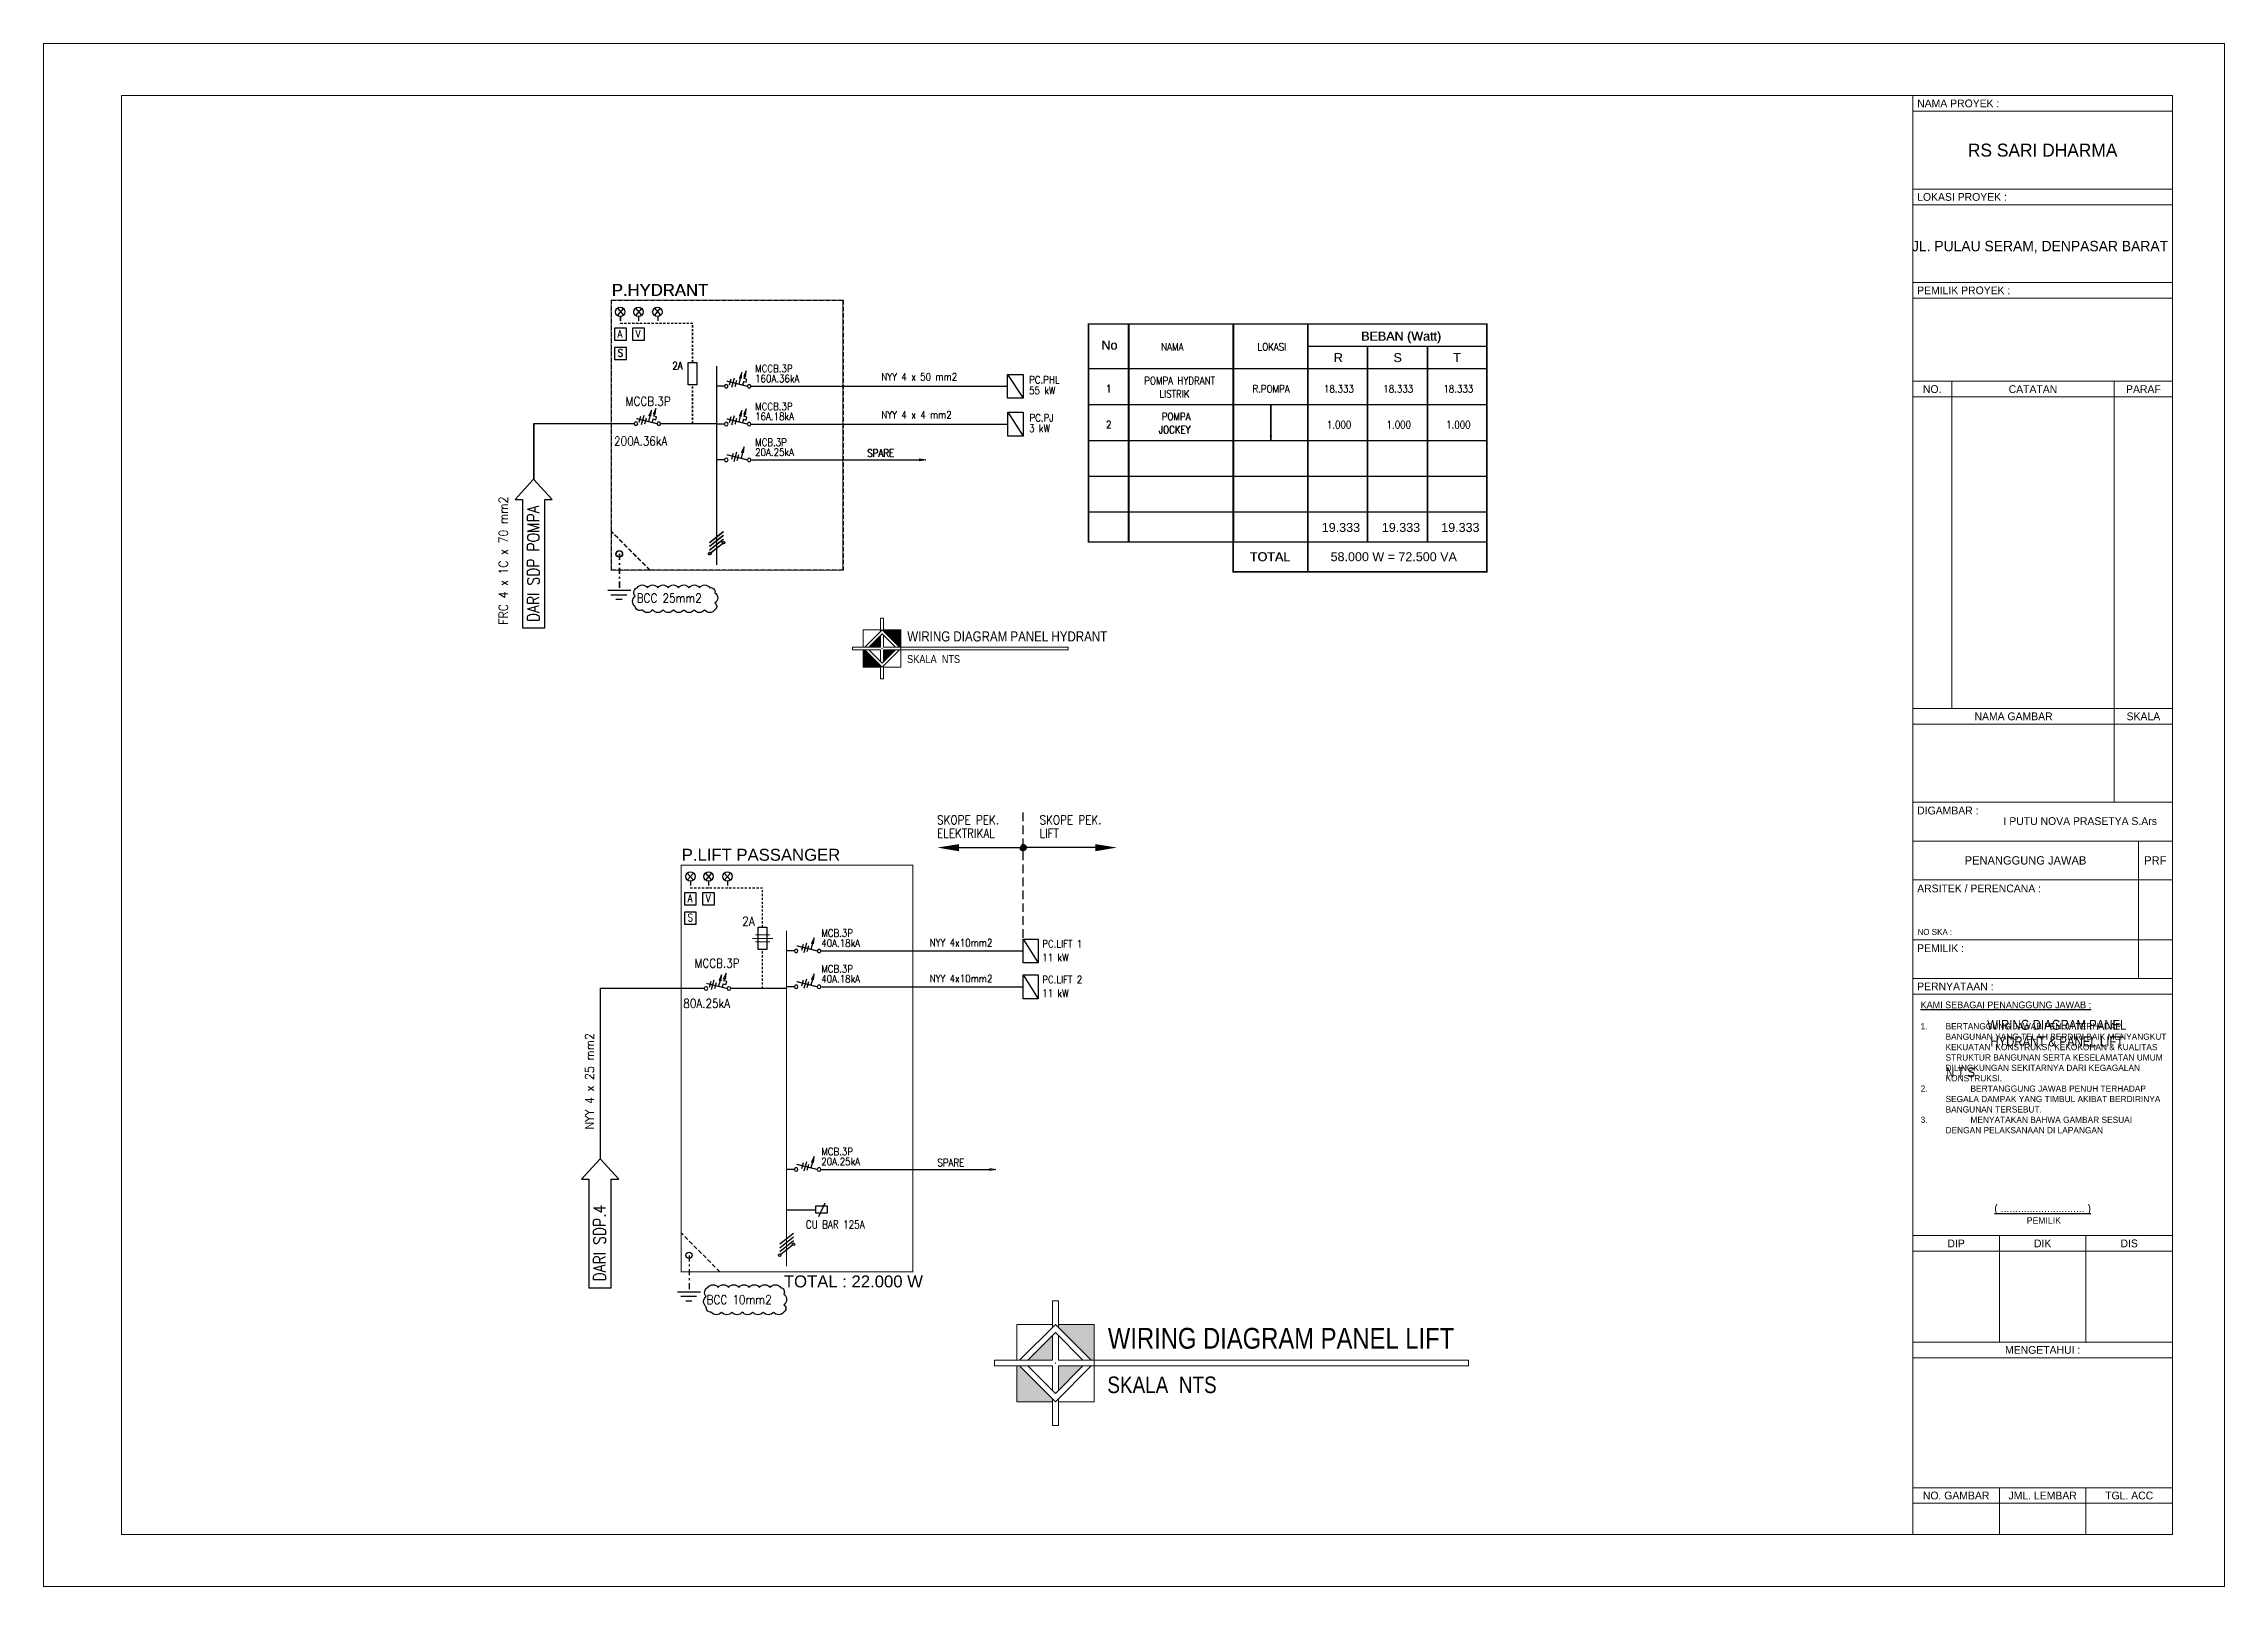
# Model space of a CAD drawing. Header units: inches. Extents: x 31310 to 32350, y 3900 to 5049.
# Drawn here: x 31558 to 31684, y 4167.6 to 4256.7 of the extents above; entities that cross this region are included whole.
import ezdxf
from ezdxf.enums import TextEntityAlignment as Align

# ---------------------------------------------------------------- set-up
doc = ezdxf.new("R2010")
doc.units = ezdxf.units.IN
doc.header["$MEASUREMENT"] = 0
doc.linetypes.add('DASHDOT', pattern=[1, 0.5, -0.25, 0, -0.25])
doc.linetypes.add('HIDDEN', pattern=[0.375, 0.25, -0.125])
for name, color, linetype in [('-EL_KB', 7, 'Continuous'), ('-KOP', 7, 'Continuous'), ('-LINE', 1, 'Continuous'), ('-TXT', 7, 'Continuous'), ('dg', 8, 'Continuous'), ('DIM', 1, 'Continuous'), ('LL', 6, 'Continuous'), ('PP', 5, 'DASHDOT'), ('TEX', 7, 'Continuous'), ('TEXTKOP', 7, 'Continuous'), ('WIRING', 4, 'Continuous')]:
    doc.layers.add(name, color=color, linetype=linetype)
doc.layers.add('-LAMP', color=7, linetype='Continuous', lineweight=18, true_color=0xff0a0a)
for name, color, linetype, lineweight in [('A-FURN-EQPM', 177, 'Continuous', 0), ('US 0 Elevation', 9, 'Continuous', 5), ('US 0 Sanitair', 9, 'Continuous', 0), ('US I. Text', 51, 'Continuous', 5), ('US-Elevation', 9, 'Continuous', 5), ('US-Text', 42, 'Continuous', 5)]:
    doc.layers.add(name, color=color, linetype=linetype, lineweight=lineweight)
doc.styles.add('1 100', font='GOTHIC.TTF')
doc.styles.add('1 200', font='GOTHIC.TTF', dxfattribs={"height": 300})
doc.styles.add('ARIAL', font='arial.ttf')
doc.styles.add('Arial Narrow', font='ARIALN.TTF')
doc.styles.add('Grap', font='')
doc.styles.add('patok', font='romans.shx', dxfattribs={"height": 3, "bigfont": 'bigfont.shx'})
doc.styles.add('Q', font='romans.shx', dxfattribs={"width": 0.7, "height": 180})
doc.styles.add('TXT', font='romans.shx', dxfattribs={"width": 0.85, "height": 0.25})
doc.styles.get('Grap').set_extended_font_data('Graphite Light')
doc.dimstyles.new('dim200', dxfattribs={"dimscale": 2, "dimtxt": 0.17, "dimasz": 0.12, "dimexe": 0.15, "dimexo": 0.1, "dimgap": 0.06, "dimtad": 1, "dimdec": 1, "dimlfac": 100, "dimzin": 12, "dimdsep": 46, "dimtxsty": 'Grap', "dimblk": 'ar1', "dimcen": 0.09, "dimclrd": 243, "dimclre": 243, "dimclrt": 256, "dimadec": 0, "dimazin": 0, "dimtfac": 1, "dimtdec": 1, "dimtix": 1, "dimtmove": 0, "dimatfit": 3, "dimldrblk": 'ar2', "dimfxl": 1, "dimtolj": 1, "dimtzin": 0, "dimarcsym": 0})

# ---------------------------------------------------------------- blocks, each defined once
blk = doc.blocks.new('ar1')
at = {"color": 251, "ltscale": 0.13}
for p, q in [((1.06, 0), (-1.06, 0)), ((0, 1.06), (0, -1.06))]:
    blk.add_line(p, q, dxfattribs=at)
at = {"color": 5, "ltscale": 0.13}
blk.add_line((-0.5, -0.5), (0.5, 0.5), dxfattribs=at)
blk = doc.blocks.new('ar2')
at = {"layer": 'dg', "color": 251, "ltscale": 0.13}
for points in [[(-0.91, 0), (-1.08, 0.25), (0, 0)], [(-0.91, 0), (-1.08, -0.25), (0, 0)]]:
    blk.add_solid(points, dxfattribs=at)
at = {"layer": 'DIM', "color": 251, "ltscale": 0.13}
blk.add_line((0, 0), (-1.29, 0), dxfattribs=at)
blk = doc.blocks.new('_ClosedBlank')
at = {"color": 0, "linetype": 'ByBlock', "lineweight": -2}
for p, q in [((-1, 0.17), (0, 0)), ((-1, 0.17), (-1, -0.17)), ((0, 0), (-1, -0.17))]:
    blk.add_line(p, q, dxfattribs=at)
blk = doc.blocks.new('-MCB3PH')
at = {"layer": 'WIRING', "color": 7}
for p, q in [((0.414, 0.17), (0.47, -0.033)), ((0.487, 0.258), (0.575, -0.061)), ((0.595, 0.22), (0.651, 0.017))]:
    blk.add_line(p, q, dxfattribs=at)
at = {"layer": 'WIRING', "const_width": 0.04}
blk.add_lwpolyline([(0.121, 0), (0.813, 0.173)], dxfattribs=at)
at = {"layer": 'WIRING', "color": 7}
blk.add_lwpolyline([(0.281, 0.245), (0.334, 0.053)], dxfattribs=at)
at = {"layer": 'WIRING'}
for centre in [(0.06, 0), (0.828, 0)]:
    blk.add_circle(centre, 0.0605, dxfattribs=at)
at = {"layer": 'WIRING', "color": 7, "xscale": 0.1999999999999972, "yscale": 0.1999999999999972, "zscale": 0.1999999999999972, "rotation": 105.3991931955513}
blk.add_blockref('_ClosedBlank', (0.228, 0.438), dxfattribs=at)
blk = doc.blocks.new('-MCCB')
at = {"layer": 'WIRING', "color": 7}
for p, q in [((0.136, 0.233), (0.229, 0.258)), ((0.163, 0.134), (0.136, 0.233)), ((0.256, 0.16), (0.163, 0.134)), ((0.229, 0.258), (0.211, 0.322)), ((0.49, 0.19), (0.546, -0.013)), ((0.563, 0.278), (0.651, -0.04)), ((0.672, 0.24), (0.727, 0.037))]:
    blk.add_line(p, q, dxfattribs=at)
at = {"layer": 'WIRING', "const_width": 0.04}
blk.add_lwpolyline([(0.121, 0), (0.813, 0.173)], dxfattribs=at)
at = {"layer": 'WIRING', "color": 7}
for points in [[(0.256, 0.16), (0.288, 0.044)], [(0.357, 0.266), (0.41, 0.074)]]:
    blk.add_lwpolyline(points, dxfattribs=at)
at = {"layer": 'WIRING'}
for centre in [(0.06, 0), (0.828, 0)]:
    blk.add_circle(centre, 0.0605, dxfattribs=at)
at = {"layer": 'WIRING', "color": 7, "xscale": 0.1999999999999972, "yscale": 0.1999999999999972, "zscale": 0.1999999999999972, "rotation": 105.3991931955513}
for p in [(0.158, 0.515), (0.304, 0.458)]:
    blk.add_blockref('_ClosedBlank', p, dxfattribs=at)
blk = doc.blocks.new('LEGENDA KOP')
at = {"layer": 'US I. Text', "lineweight": 13}
h = blk.add_hatch(color=256, dxfattribs=at)
h.paths.add_polyline_path([(-957.261, -871.178), (-957.261, -870.905), (-957.534, -871.178)])
h.paths.add_polyline_path([(-956.923, -871.243), (-957.196, -871.243), (-957.196, -871.516)])
for points in [[(-957.196, -870.781), (-957.196, -870.813), (-956.831, -871.178), (-956.799, -871.178), (-956.799, -870.781)], [(-957.626, -871.243), (-957.658, -871.243), (-957.658, -871.64), (-957.261, -871.64), (-957.261, -871.608)]]:
    blk.add_hatch(color=256, dxfattribs=at).paths.add_polyline_path(points)
for p, q in [((-957.261, -870.813), (-957.261, -870.518)), ((-957.196, -870.518), (-957.261, -870.518)), ((-957.196, -870.813), (-957.196, -870.518)), ((-957.261, -870.781), (-957.658, -870.781)), ((-957.658, -871.178), (-957.658, -870.781)), ((-957.261, -871.178), (-957.261, -870.905)), ((-957.196, -870.781), (-956.799, -870.781)), ((-957.196, -871.178), (-957.196, -870.905)), ((-956.799, -871.178), (-956.799, -870.781)), ((-957.907, -871.178), (-957.261, -871.178)), ((-957.907, -871.178), (-957.907, -871.243)), ((-957.907, -871.243), (-957.261, -871.243)), ((-957.658, -871.243), (-957.658, -871.64)), ((-957.261, -871.516), (-957.261, -871.243)), ((-957.196, -871.178), (-956.799, -871.178)), ((-957.196, -871.516), (-957.196, -871.243)), ((-957.196, -871.243), (-956.799, -871.243)), ((-956.799, -871.243), (-956.799, -871.64)), ((-957.261, -871.64), (-957.658, -871.64)), ((-957.261, -871.903), (-957.261, -871.608)), ((-957.196, -871.903), (-957.196, -871.608)), ((-957.196, -871.64), (-956.799, -871.64)), ((-957.196, -871.903), (-957.261, -871.903))]:
    blk.add_line(p, q, dxfattribs=at)
for points in [[(-957.626, -871.178), (-957.228, -870.781), (-956.831, -871.178)], [(-957.534, -871.178), (-957.228, -870.873), (-956.923, -871.178)], [(-956.831, -871.243), (-957.229, -871.64), (-957.626, -871.243)], [(-956.923, -871.243), (-957.229, -871.548), (-957.534, -871.243)]]:
    blk.add_lwpolyline(points, dxfattribs=at)
at = {"layer": 'US I. Text'}
blk.add_point((-957.229, -871.21), dxfattribs=at)
blk = doc.blocks.new('fdgfdf')
at = {"layer": 'US 0 Elevation', "xscale": 1.307726022502848, "yscale": 1.307726022502848, "zscale": 1.307726022502848}
blk.add_blockref('LEGENDA KOP', (3728.322, 1692.013), dxfattribs=at)
blk = doc.blocks.new('erthrhhrthre')
for p, q in [((-229.5, 130.04), (-229.5, 40.94)), ((-103.5, 130.04), (-229.5, 130.04)), ((-103.5, 40.94), (-103.5, 130.04)), ((-121.5, 121.64), (-106.5, 121.64)), ((-121.5, 116.24), (-106.5, 116.24)), ((-121.5, 110.54), (-106.5, 110.54)), ((-121.5, 91.64), (-106.5, 91.64)), ((-121.5, 86.24), (-106.5, 86.24)), ((-121.5, 83.99), (-106.5, 83.99)), ((-121.5, 76.04), (-106.5, 76.04)), ((-121.5, 61.2), (-106.5, 61.2)), ((-121.5, 55.05), (-106.5, 55.05)), ((-121.5, 46.64), (-106.5, 46.64)), ((-229.5, 40.94), (-103.5, 40.94))]:
    blk.add_line(p, q)
at = {"color": 5}
for p, q in [((-225, 127.04), (-225, 43.94)), ((-106.5, 127.04), (-225, 127.04)), ((-121.5, 43.94), (-121.5, 127.04)), ((-106.5, 43.94), (-106.5, 127.04)), ((-225, 43.94), (-106.5, 43.94))]:
    blk.add_line(p, q, dxfattribs=at)
at = {"ltscale": 8}
for p, q in [((-121.5, 126.14), (-106.5, 126.14)), ((-121.5, 120.74), (-106.5, 120.74)), ((-121.5, 115.34), (-106.5, 115.34)), ((-121.5, 109.64), (-106.5, 109.64)), ((-119.25, 91.64), (-119.25, 110.54)), ((-109.86, 86.24), (-109.86, 110.54)), ((-121.5, 90.74), (-106.5, 90.74)), ((-108.47, 83.99), (-108.47, 76.04)), ((-121.5, 81.74), (-106.5, 81.74)), ((-121.5, 78.29), (-106.5, 78.29)), ((-121.5, 75.14), (-106.5, 75.14)), ((-116.5, 61.2), (-116.5, 55.05)), ((-111.5, 61.2), (-111.5, 55.05)), ((-121.5, 60.3), (-106.5, 60.3)), ((-121.5, 54.15), (-106.5, 54.15)), ((-121.5, 45.74), (-106.5, 45.74))]:
    blk.add_line(p, q, dxfattribs=at)
at = {"ltscale": 5}
for p, q in [((-116.5, 43.94), (-116.5, 46.64)), ((-111.5, 43.94), (-111.5, 46.64))]:
    blk.add_line(p, q, dxfattribs=at)
at = {"layer": 'A-FURN-EQPM', "color": 0, "linetype": 'ByBlock', "lineweight": -2, "ltscale": 0.25}
blk.add_lwpolyline([(-229.5, 40.94), (-103.5, 40.94), (-103.5, 130.04), (-229.5, 130.04)], close=True, dxfattribs=at)
at = {"layer": 'TEXTKOP', "style": '1 100'}
for s, height, p in [('NAMA PROYEK :', 0.45, (-121.25, 126.59)), ('LOKASI PROYEK :', 0.45, (-121.25, 121.19)), ('PEMILIK PROYEK :', 0.45, (-121.25, 115.79)), ('DIGAMBAR :', 0.45, (-121.25, 85.75)), ('I PUTU NOVA PRASETYA S.Ars', 0.45, (-116.26, 85.14)), ('ARSITEK / PERENCANA :', 0.45, (-121.25, 81.25)), ('NO SKA :', 0.346, (-121.23, 78.74)), ('PEMILIK :', 0.45, (-121.25, 77.8)), ('PERNYATAAN :', 0.45, (-121.25, 75.59))]:
    blk.add_text(s, height=height, dxfattribs=at).set_placement(p, align=Align.MIDDLE_LEFT)
at = {"layer": 'TEXTKOP', "style": '1 100', "oblique": 0}
for s, height, p in [('RS SARI DHARMA', 0.75, (-114, 123.89)), ('JL. PULAU SERAM, DENPASAR BARAT ', 0.6, (-114.04, 118.35))]:
    blk.add_text(s, height=height, rotation=359.9915, dxfattribs=at).set_placement(p, align=Align.MIDDLE_CENTER)
at = {"layer": 'TEXTKOP', "style": '1 100'}
for s, height, p in [('NO.', 0.45, (-120.38, 110.09)), ('CATATAN', 0.45, (-114.56, 110.09)), ('PARAF', 0.45, (-108.18, 110.09)), ('NAMA GAMBAR', 0.45, (-115.68, 91.19)), ('SKALA', 0.45, (-108.18, 91.19)), ('PENANGGUNG JAWAB', 0.48, (-114.99, 82.87)), ('PRF', 0.48, (-107.49, 82.87)), ('MENGETAHUI :', 0.45, (-114, 54.6)), ('NO. GAMBAR', 0.45, (-119, 46.19)), ('JML. LEMBAR', 0.45, (-114, 46.19)), ('TGL. ACC', 0.45, (-109, 46.19))]:
    blk.add_text(s, height=height, dxfattribs=at).set_placement(p, align=Align.MIDDLE_CENTER)
for s, p in [('DIP', (-119, 60.75)), ('DIK', (-114, 60.75)), ('DIS', (-109, 60.75))]:
    blk.add_text(s, height=0.45, dxfattribs=at).set_placement(p, align=Align.MIDDLE)
at = {"layer": 'TEXTKOP', "ltscale": 5, "style": '1 200'}
for s, insert, char_height, width, attachment_point in [('{\\H1.083x;\\LKAMI SEBAGAI PENANGGUNG JAWAB :\\P\\H0.9234x;\\P\\pxt4;}1. ^IBERTANGGUNG JAWAB PENUH TERHADAP  ^I^IBANGUNAN YANG TELAH BERDIRI BAIK MENYANGKUT ^IKEKUATAN ^IKONSTRUKSI, KEKOKOHAN & KUALITAS ^ISTRUKTUR BANGUNAN SERTA KESELAMATAN UMUM ^IDILINGKUNGAN SEKITARNYA DARI KEGAGALAN ^IKONSTRUKSI.\\P\\pi-4,l4,t8;2.^IBERTANGGUNG JAWAB PENUH TERHADAP SEGALA DAMPAK YANG TIMBUL AKIBAT BERDIRINYA BANGUNAN TERSEBUT.\\P3.^IMENYATAKAN BAHWA GAMBAR SESUAI DENGAN PELAKSANAAN DI LAPANGAN', (-121.05, 74.72), 0.36, 14.2351, 1), ('{\\L( ............................. )\\P\\H0.8333x;\\l PEMILIK}', (-114, 63.01), 0.45, 15, 2)]:
    blk.add_mtext(s, dxfattribs=dict(at, insert=insert, char_height=char_height, width=width, attachment_point=attachment_point))

msp = doc.modelspace()

# ---------------------------------------------------------------- hatches: boundary and pattern name
at = {"layer": 'WIRING', "linetype": 'HIDDEN', "ltscale": 2}
msp.add_hatch(color=256, dxfattribs=at).paths.add_polyline_path([(31614.77, 4210.24, 1), (31614.41, 4210.24, 1)])

# ---------------------------------------------------------------- linework, layer by layer
at = {"layer": '-EL_KB'}
for p, q in [((31603.13, 4189.71), (31602.77, 4188.92)), ((31600.92, 4189.32), (31602.6, 4189.32))]:
    msp.add_line(p, q, dxfattribs=at)
at = {"layer": '-EL_KB', "elevation": 0}
msp.add_lwpolyline([(31603.3, 4189.14), (31603.3, 4189.53), (31602.6, 4189.53), (31602.6, 4189.14)], close=True, dxfattribs=at)
at = {"layer": '-LAMP', "color": 7}
for p, q in [((31598.95, 4204.99), (31600.13, 4204.99)), ((31599.13, 4205.2), (31599.95, 4205.2)), ((31599.13, 4204.79), (31599.95, 4204.79))]:
    msp.add_line(p, q, dxfattribs=at)
at = {"layer": '-LINE', "color": 8}
for p, q in [((31591.15, 4241.39), (31591.5, 4240.98)), ((31591.5, 4241.39), (31591.15, 4240.98)), ((31592.2, 4241.39), (31592.55, 4240.98)), ((31592.57, 4241.39), (31592.22, 4240.98)), ((31593.63, 4241.39), (31593.29, 4240.98)), ((31593.3, 4241.39), (31593.65, 4240.98)), ((31618.36, 4235.83), (31641.38, 4235.83)), ((31618.38, 4235.83), (31641.4, 4235.83)), ((31618.36, 4233.76), (31641.38, 4233.76)), ((31618.38, 4233.76), (31641.4, 4233.76)), ((31618.36, 4231.69), (31641.38, 4231.69)), ((31618.38, 4231.69), (31641.4, 4231.69)), ((31595.19, 4208.77), (31595.54, 4208.36)), ((31595.54, 4208.77), (31595.19, 4208.36)), ((31596.59, 4208.77), (31596.24, 4208.36)), ((31596.24, 4208.77), (31596.59, 4208.36)), ((31597.33, 4208.77), (31597.68, 4208.36)), ((31597.68, 4208.77), (31597.33, 4208.36))]:
    msp.add_line(p, q, dxfattribs=at)
at = {"layer": '-LINE', "color": 7, "linetype": 'HIDDEN'}
for p, q in [((31591.32, 4240.91), (31591.32, 4240.51)), ((31591.34, 4240.91), (31591.34, 4240.51)), ((31592.37, 4240.91), (31592.37, 4240.51)), ((31593.48, 4240.91), (31593.48, 4240.51)), ((31593.02, 4226.26), (31590.79, 4228.5)), ((31593.04, 4226.26), (31590.81, 4228.5)), ((31595.37, 4208.3), (31595.37, 4207.9)), ((31596.42, 4208.3), (31596.42, 4207.9)), ((31597.51, 4208.3), (31597.51, 4207.9)), ((31597.07, 4185.74), (31594.84, 4187.98))]:
    msp.add_line(p, q, dxfattribs=at)
at = {"layer": '-LINE', "color": 7, "linetype": 'HIDDEN', "ltscale": 0.5}
for p, q in [((31595.5, 4240.51), (31591.32, 4240.51)), ((31595.51, 4240.51), (31591.34, 4240.51)), ((31595.5, 4238.26), (31595.5, 4240.51)), ((31595.51, 4238.26), (31595.51, 4240.51)), ((31595.5, 4234.72), (31595.5, 4236.96)), ((31595.51, 4234.72), (31595.51, 4236.96)), ((31599.54, 4207.9), (31595.37, 4207.9)), ((31599.54, 4205.64), (31599.54, 4207.9)), ((31599.54, 4202.1), (31599.54, 4204.35))]:
    msp.add_line(p, q, dxfattribs=at)
at = {"layer": '-LINE'}
for p, q in [((31626.72, 4240.51), (31626.72, 4227.92)), ((31626.72, 4240.51), (31626.72, 4227.92)), ((31626.72, 4240.48), (31626.72, 4227.89)), ((31626.72, 4240.48), (31626.72, 4227.89)), ((31626.74, 4240.51), (31626.74, 4227.92)), ((31626.74, 4240.51), (31626.74, 4227.92)), ((31626.74, 4240.48), (31626.74, 4227.89)), ((31626.74, 4240.48), (31626.74, 4227.89)), ((31631.03, 4240.48), (31631.03, 4227.89)), ((31631.03, 4240.48), (31631.03, 4226.17)), ((31631.03, 4240.48), (31631.03, 4227.89)), ((31631.03, 4240.48), (31631.03, 4227.89)), ((31631.05, 4240.48), (31631.05, 4227.89)), ((31631.05, 4240.48), (31631.05, 4226.17)), ((31631.05, 4240.48), (31631.05, 4227.89)), ((31631.05, 4240.48), (31631.05, 4227.89)), ((31634.48, 4239.19), (31634.48, 4227.89)), ((31634.48, 4239.19), (31634.48, 4227.89)), ((31634.5, 4239.19), (31634.5, 4227.89)), ((31634.5, 4239.19), (31634.5, 4227.89)), ((31637.93, 4239.19), (31637.93, 4227.89)), ((31637.95, 4239.19), (31637.95, 4227.89)), ((31610.89, 4210.24), (31614.59, 4210.24)), ((31618.77, 4210.24), (31614.59, 4210.24))]:
    msp.add_line(p, q, dxfattribs=at)
at = {"layer": '-LINE', "color": 7}
for p, q in [((31596.48, 4227.86), (31597.27, 4228.49)), ((31596.48, 4227.65), (31597.27, 4228.28)), ((31596.48, 4227.43), (31597.27, 4228.06)), ((31596.5, 4227.86), (31597.29, 4228.49)), ((31596.5, 4227.65), (31597.29, 4228.28)), ((31596.5, 4227.43), (31597.29, 4228.06)), ((31596.54, 4227.26), (31597.22, 4227.8)), ((31596.56, 4227.26), (31597.23, 4227.8)), ((31590.59, 4225.1), (31591.91, 4225.1)), ((31590.61, 4225.1), (31591.93, 4225.1)), ((31590.77, 4224.84), (31591.68, 4224.84)), ((31590.79, 4224.84), (31591.7, 4224.84)), ((31591.06, 4224.58), (31591.42, 4224.58)), ((31591.08, 4224.58), (31591.43, 4224.58)), ((31600.53, 4187.35), (31601.32, 4187.98)), ((31600.53, 4187.13), (31601.32, 4187.76)), ((31600.53, 4186.92), (31601.32, 4187.55)), ((31600.59, 4186.75), (31601.26, 4187.29)), ((31594.63, 4184.58), (31595.95, 4184.58)), ((31594.82, 4184.33), (31595.73, 4184.33)), ((31595.1, 4184.07), (31595.46, 4184.07))]:
    msp.add_line(p, q, dxfattribs=at)
at = {"layer": '-LINE', "color": 7, "linetype": 'DASHDOT', "ltscale": 0.7}
for p, q in [((31591.25, 4227.2), (31591.25, 4225.1)), ((31591.27, 4227.2), (31591.27, 4225.1)), ((31595.29, 4186.69), (31595.29, 4184.58))]:
    msp.add_line(p, q, dxfattribs=at)
at = {"layer": '-LINE', "color": 7, "linetype": 'HIDDEN', "elevation": 0}
msp.add_lwpolyline([(31590.81, 4241.85), (31604.19, 4241.85), (31604.19, 4226.26), (31590.81, 4226.26)], close=True, dxfattribs=at)
at = {"layer": '-LINE', "elevation": 0}
for points in [[(31590.98, 4239.54), (31591.67, 4239.54), (31591.67, 4240.23), (31590.98, 4240.23)], [(31592.03, 4239.54), (31592.72, 4239.54), (31592.72, 4240.23), (31592.03, 4240.23)], [(31590.98, 4238.43), (31591.67, 4238.43), (31591.67, 4239.12), (31590.98, 4239.12)], [(31595.24, 4238.26), (31595.75, 4238.26), (31595.75, 4236.96), (31595.24, 4236.96)], [(31595.02, 4206.93), (31595.71, 4206.93), (31595.71, 4207.62), (31595.02, 4207.62)], [(31596.07, 4206.93), (31596.76, 4206.93), (31596.76, 4207.62), (31596.07, 4207.62)], [(31595.02, 4205.82), (31595.71, 4205.82), (31595.71, 4206.51), (31595.02, 4206.51)], [(31599.29, 4205.64), (31599.79, 4205.64), (31599.79, 4204.35), (31599.29, 4204.35)]]:
    msp.add_lwpolyline(points, close=True, dxfattribs=at)
at = {"layer": '-LINE', "const_width": 0.0863, "elevation": 0}
for points in [[(31618.36, 4240.48), (31641.38, 4240.48), (31641.38, 4227.89), (31618.36, 4227.89)], [(31618.38, 4240.48), (31641.4, 4240.48), (31641.4, 4227.89), (31618.38, 4227.89)]]:
    msp.add_lwpolyline(points, close=True, dxfattribs=at)
for points in [[(31620.68, 4240.48), (31620.68, 4227.89)], [(31620.7, 4240.48), (31620.7, 4227.89)], [(31631.03, 4240.48), (31631.03, 4226.17)], [(31631.05, 4240.48), (31631.05, 4226.17)], [(31631.03, 4239.19), (31641.38, 4239.19)], [(31631.05, 4239.19), (31641.4, 4239.19)], [(31618.36, 4237.9), (31641.38, 4237.9)], [(31618.38, 4237.9), (31641.4, 4237.9)], [(31618.36, 4229.62), (31641.38, 4229.62)], [(31618.38, 4229.62), (31641.4, 4229.62)], [(31641.38, 4227.89), (31641.38, 4226.17), (31626.72, 4226.17), (31626.72, 4227.89)], [(31641.4, 4227.89), (31641.4, 4226.17), (31626.74, 4226.17), (31626.74, 4227.89)]]:
    msp.add_lwpolyline(points, dxfattribs=at)
at = {"layer": '-LINE'}
for centre in [(31591.32, 4241.18), (31592.37, 4241.18), (31593.46, 4241.18), (31595.37, 4208.57), (31596.42, 4208.57), (31597.51, 4208.57)]:
    msp.add_circle(centre, 0.271, dxfattribs=at)
at = {"layer": '-LINE', "color": 7, "linetype": 'Continuous', "ltscale": 0.7}
for centre in [(31591.25, 4227.2), (31591.27, 4227.2), (31595.29, 4186.69)]:
    msp.add_circle(centre, 0.185, dxfattribs=at)
at = {"layer": '-LINE', "color": 7}
for centre in [(31597.27, 4227.85), (31597.29, 4227.85), (31596.48, 4227.22), (31596.5, 4227.22), (31601.32, 4187.33), (31600.53, 4186.7)]:
    msp.add_circle(centre, 0.0741, dxfattribs=at)
at = {"layer": '-LINE'}
for points in [[(31610.89, 4210.44), (31609.64, 4210.24), (31610.89, 4210.03)], [(31618.77, 4210.44), (31620.01, 4210.24), (31618.77, 4210.03)]]:
    msp.add_solid(points, dxfattribs=at)
at = {"linetype": 'Continuous', "ltscale": 2}
for p, q in [((31598.87, 4236.88), (31613.69, 4236.88)), ((31598.89, 4236.89), (31613.7, 4236.89)), ((31598.89, 4234.7), (31613.72, 4234.7)), ((31598.85, 4232.63), (31608.62, 4232.63)), ((31598.87, 4232.63), (31608.63, 4232.63)), ((31602.91, 4204.27), (31614.59, 4204.27)), ((31602.91, 4202.2), (31614.59, 4202.2)), ((31602.91, 4191.65), (31612.68, 4191.65))]:
    msp.add_line(p, q, dxfattribs=at)
at = {"color": 3}
for points in [[(31596.79, 4223.97, -0.520567), (31596.19, 4223.97, -0.520567), (31595.59, 4223.97, -0.520567), (31594.99, 4223.97, -0.520567), (31594.39, 4223.97, -0.520567), (31593.79, 4223.97, -0.520567), (31593.19, 4223.97, -0.520567), (31592.59, 4223.97, -0.520567), (31592.18, 4224.16, -0.520567), (31592.18, 4224.76, -0.520567), (31592.29, 4225.25, -0.520567), (31592.89, 4225.25, -0.520567), (31593.49, 4225.25, -0.520567), (31594.09, 4225.25, -0.520567), (31594.69, 4225.25, -0.520567), (31595.29, 4225.25, -0.520567), (31595.89, 4225.25, -0.520567), (31596.49, 4225.25, -0.520567), (31596.79, 4224.96, -0.520567), (31596.79, 4224.36, -0.520567)], [(31600.77, 4183.41, -0.520567), (31600.17, 4183.41, -0.520567), (31599.57, 4183.41, -0.520567), (31598.97, 4183.41, -0.520567), (31598.37, 4183.41, -0.520567), (31597.77, 4183.41, -0.520567), (31597.17, 4183.41, -0.520567), (31596.57, 4183.41, -0.520567), (31596.29, 4183.72, -0.520567), (31596.29, 4184.32, -0.520567), (31596.37, 4184.84, -0.520567), (31596.97, 4184.84, -0.520567), (31597.57, 4184.84, -0.520567), (31598.17, 4184.84, -0.520567), (31598.77, 4184.84, -0.520567), (31599.37, 4184.84, -0.520567), (31599.97, 4184.84, -0.520567), (31600.57, 4184.84, -0.520567), (31600.77, 4184.44, -0.520567), (31600.77, 4183.84, -0.520567)]]:
    msp.add_lwpolyline(points, format="xyb", close=True, dxfattribs=at)
at = {"layer": 'LL', "linetype": 'Continuous', "elevation": 0}
for points in [[(31586.31, 4231.52), (31585.24, 4230.35), (31585.67, 4230.35), (31585.67, 4222.94), (31586.96, 4222.94), (31586.96, 4230.35), (31587.39, 4230.35), (31586.31, 4231.52)], [(31590.15, 4192.26), (31589.08, 4191.09), (31589.51, 4191.09), (31589.51, 4184.82), (31590.8, 4184.82), (31590.8, 4191.09), (31591.23, 4191.09), (31590.15, 4192.26)]]:
    msp.add_lwpolyline(points, dxfattribs=at)
at = {"layer": 'PP', "color": 4, "ltscale": 2, "const_width": 0.0526, "elevation": 0}
for points in [[(31590.79, 4241.85), (31604.18, 4241.85), (31604.18, 4226.26), (31590.79, 4226.26)], [(31594.84, 4209.23), (31608.22, 4209.23), (31608.22, 4185.74), (31594.84, 4185.74)]]:
    msp.add_lwpolyline(points, close=True, dxfattribs=at)
at = {"layer": 'US-Text'}
for points, elevation in [([(31607.52, 4221.82), (31617.19, 4221.82), (31617.19, 4221.66), (31607.52, 4221.66)], 0), ([(31618.7, 4180.63), (31640.33, 4180.64), (31640.33, 4180.3), (31618.7, 4180.3)], 0.03)]:
    msp.add_lwpolyline(points, close=True, dxfattribs=dict(at, elevation=elevation))
at = {"layer": 'WIRING'}
for p, q in [((31613.7, 4237.57), (31614.59, 4236.2)), ((31613.72, 4235.39), (31614.6, 4234.01)), ((31592.12, 4234.72), (31586.31, 4234.72)), ((31586.31, 4234.72), (31586.31, 4231.52)), ((31592.14, 4234.72), (31586.33, 4234.72)), ((31586.33, 4234.72), (31586.33, 4231.52)), ((31596.88, 4234.72), (31593.65, 4234.72)), ((31596.9, 4234.72), (31593.67, 4234.72)), ((31614.59, 4204.96), (31615.47, 4203.58)), ((31596.17, 4202.1), (31590.15, 4202.1)), ((31590.15, 4202.1), (31590.15, 4192.26)), ((31600.92, 4202.1), (31597.7, 4202.1)), ((31614.59, 4202.89), (31615.47, 4201.51))]:
    msp.add_line(p, q, dxfattribs=at)
at = {"layer": 'WIRING', "color": 7}
for p, q in [((31597.34, 4236.88), (31596.88, 4236.88)), ((31597.35, 4236.89), (31596.9, 4236.89)), ((31597.34, 4234.7), (31596.88, 4234.7)), ((31597.35, 4234.7), (31596.9, 4234.7)), ((31597.34, 4232.63), (31596.88, 4232.63)), ((31597.35, 4232.63), (31596.9, 4232.63)), ((31601.38, 4204.27), (31600.92, 4204.27)), ((31601.38, 4202.2), (31600.92, 4202.2)), ((31601.38, 4191.65), (31600.92, 4191.65))]:
    msp.add_line(p, q, dxfattribs=at)
at = {"layer": 'WIRING', "linetype": 'HIDDEN', "ltscale": 2}
msp.add_line((31614.59, 4204.27), (31614.59, 4212.52), dxfattribs=at)
at = {"layer": 'WIRING', "const_width": 0.069, "elevation": 0}
for points in [[(31596.88, 4238.06), (31596.88, 4226.57)], [(31596.9, 4238.06), (31596.9, 4226.57)], [(31600.92, 4205.45), (31600.92, 4186.06)]]:
    msp.add_lwpolyline(points, dxfattribs=at)
at = {"layer": 'WIRING', "elevation": 0}
for points in [[(31613.7, 4237.57), (31614.59, 4237.57), (31614.59, 4236.2), (31613.7, 4236.2)], [(31613.72, 4235.39), (31614.6, 4235.39), (31614.6, 4234.01), (31613.72, 4234.01)], [(31614.59, 4204.96), (31615.47, 4204.96), (31615.47, 4203.58), (31614.59, 4203.58)], [(31614.59, 4202.89), (31615.47, 4202.89), (31615.47, 4201.51), (31614.59, 4201.51)]]:
    msp.add_lwpolyline(points, close=True, dxfattribs=at)
at = {"layer": 'WIRING', "linetype": 'HIDDEN', "ltscale": 2}
msp.add_circle((31614.59, 4210.24), 0.181, dxfattribs=at)

# ---------------------------------------------------------------- block references
at = {"linetype": 'HIDDEN', "ltscale": 2, "xscale": -1.724999999998545, "yscale": 1.725000000000364, "zscale": 1.725}
for p in [(31598.87, 4232.63), (31602.91, 4204.27), (31602.91, 4202.2), (31602.91, 4191.65)]:
    msp.add_blockref('-MCB3PH', p, dxfattribs=at)
at = {"layer": 'US-Elevation', "color": 1}
msp.add_blockref('erthrhhrthre', (31787.5, 4126.63), dxfattribs=at)
at = {"layer": 'US-Text'}
for p, xscale, yscale, zscale in [((26833.55, 3156.53), 1.927250402317441, 1.927250402317441, 1.927250402317441), ((21772.37, 1983.48, 0.03), 3.974953954777448, 3.974953954777448, 3.974953954777448)]:
    msp.add_blockref('fdgfdf', p, dxfattribs=dict(at, xscale=xscale, yscale=yscale, zscale=zscale))
at = {"layer": 'WIRING', "xscale": -1.724999999998545, "yscale": 1.725000000000364, "zscale": 1.725, "rotation": 1.878992961223958e-08}
for p in [(31598.87, 4236.88), (31593.65, 4234.72), (31598.87, 4234.7)]:
    msp.add_blockref('-MCCB', p, dxfattribs=at)
at = {"layer": 'WIRING'}
for name, p, xscale, yscale, zscale in [('_ClosedBlank', (31608.96, 4232.63), 0.3450000000011642, 0.3450000000011642, 0.3450000000011642), ('_ClosedBlank', (31608.98, 4232.63), 0.3450000000011642, 0.3450000000011642, 0.3450000000011642), ('-MCCB', (31597.7, 4202.1), -1.724999999998545, 1.725000000000364, 1.725), ('_ClosedBlank', (31613.02, 4191.65), 0.3449999999211286, 0.3449999999211286, 0.3449999999211286)]:
    msp.add_blockref(name, p, dxfattribs=dict(at, xscale=xscale, yscale=yscale, zscale=zscale))

# ---------------------------------------------------------------- texts
at = {"layer": '-KOP', "color": 2, "ltscale": 0.5, "style": 'ARIAL'}
for s, height, p in [('P.HYDRANT', 0.69, (31590.82, 4242.1)), ('P.HYDRANT', 0.69, (31590.84, 4242.1)), ('BEBAN (Watt)', 0.5175, (31634.12, 4239.52)), ('BEBAN (Watt)', 0.5175, (31634.14, 4239.52)), ('No', 0.518, (31619.11, 4239)), ('No', 0.518, (31619.13, 4239)), ('R', 0.518, (31632.54, 4238.28)), ('R', 0.518, (31632.55, 4238.28)), ('S', 0.518, (31635.99, 4238.28)), ('S', 0.518, (31636, 4238.28)), ('T', 0.518, (31639.44, 4238.28)), ('T', 0.518, (31639.45, 4238.28)), ('19.333', 0.518, (31631.85, 4228.47)), ('19.333', 0.518, (31635.32, 4228.47)), ('19.333', 0.518, (31638.75, 4228.47)), ('TOTAL', 0.518, (31627.69, 4226.78)), ('TOTAL', 0.518, (31627.71, 4226.78)), ('58.000 W = 72.500 VA', 0.5175, (31632.36, 4226.78)), ('P.LIFT PASSANGER', 0.69, (31594.87, 4209.48)), ('TOTAL : 22.000 W', 0.69, (31600.77, 4184.84))]:
    msp.add_text(s, height=height, dxfattribs=at).set_placement(p)
at = {"layer": '-TXT', "style": 'TXT', "width": 0.85}
for s, height, p in [('A', 0.431, (31591.16, 4239.7)), ('V', 0.431, (31592.21, 4239.7)), ('S', 0.431, (31591.16, 4238.59)), ('S', 0.431, (31591.18, 4238.6)), ('NAMA', 0.431, (31622.57, 4238.94)), ('LOKASI', 0.431, (31628.14, 4238.94)), ('2A', 0.431, (31594.32, 4237.86)), ('2A', 0.431, (31594.34, 4237.86)), ('MCCB.3P', 0.431, (31599.11, 4237.69)), ('160A.36kA', 0.431, (31599.11, 4237.11)), ('NYY 4 x 50 mm2', 0.4313, (31606.4, 4237.21)), ('PC.PHL', 0.431, (31614.94, 4237.04)), ('MCCB.3P', 0.518, (31591.63, 4235.76)), ('55 kW', 0.431, (31614.94, 4236.42)), ('1', 0.431, (31619.38, 4236.53)), ('1', 0.431, (31619.39, 4236.53)), ('MCCB.3P', 0.431, (31599.11, 4235.5)), ('16A.18kA', 0.431, (31599.11, 4234.93)), ('NYY 4 x 4 mm2', 0.4313, (31606.4, 4235.02)), ('PC.PJ', 0.431, (31614.96, 4234.85)), ('2', 0.431, (31619.38, 4234.46)), ('2', 0.431, (31619.39, 4234.46)), ('200A.36kA', 0.518, (31590.96, 4233.46)), ('MCB.3P', 0.431, (31599.11, 4233.43)), ('3 kW', 0.431, (31614.94, 4234.24)), ('20A.25kA', 0.431, (31599.11, 4232.86)), ('SPARE', 0.431, (31605.58, 4232.81)), ('SPARE', 0.431, (31605.6, 4232.81)), ('BCC 25mm2', 0.518, (31592.27, 4224.39)), ('SKOPE PEK.', 0.518, (31609.62, 4211.58)), ('ELEKTRIKAL', 0.518, (31609.62, 4210.81)), ('SKOPE PEK.', 0.518, (31615.54, 4211.58)), ('LIFT', 0.518, (31615.54, 4210.81)), ('A', 0.431, (31595.21, 4207.09)), ('V', 0.431, (31596.26, 4207.09)), ('S', 0.431, (31595.21, 4205.98)), ('2A', 0.518, (31598.37, 4205.73)), ('40A.18kA', 0.431, (31602.93, 4204.51)), ('MCB.3P', 0.431, (31602.93, 4205.09)), ('NYY 4x10mm2', 0.4313, (31609.19, 4204.53)), ('PC.LIFT 1', 0.431, (31615.7, 4204.47)), ('MCCB.3P', 0.518, (31595.61, 4203.3)), ('MCB.3P', 0.431, (31602.93, 4203.02)), ('11 kW', 0.431, (31615.7, 4203.68)), ('40A.18kA', 0.431, (31602.93, 4202.44)), ('NYY 4x10mm2', 0.4313, (31609.19, 4202.46)), ('PC.LIFT 2', 0.431, (31615.7, 4202.4)), ('80A.25kA', 0.518, (31594.96, 4200.98)), ('11 kW', 0.431, (31615.7, 4201.61)), ('20A.25kA', 0.431, (31602.93, 4191.89)), ('MCB.3P', 0.431, (31602.93, 4192.47)), ('SPARE', 0.431, (31609.64, 4191.83)), ('BCC 10mm2', 0.518, (31596.31, 4183.87))]:
    msp.add_text(s, height=height, dxfattribs=at).set_placement(p)
for s, height, p in [('POMPA HYDRANT ', 0.4313, (31623.76, 4236.99)), ('LISTRIK', 0.431, (31623.34, 4236.23)), ('R.POMPA', 0.431, (31628.92, 4236.52)), ('18.333', 0.431, (31632.84, 4236.52)), ('18.333', 0.431, (31636.27, 4236.52)), ('18.333', 0.431, (31639.74, 4236.52)), ('POMPA', 0.431, (31623.43, 4234.92)), ('POMPA', 0.431, (31623.44, 4234.92)), ('1.000', 0.431, (31632.85, 4234.45)), ('1.000', 0.431, (31636.3, 4234.45)), ('1.000', 0.431, (31639.74, 4234.45)), ('JOCKEY', 0.431, (31623.34, 4234.16)), ('JOCKEY', 0.431, (31623.36, 4234.16))]:
    msp.add_text(s, height=height, dxfattribs=at).set_placement(p, align=Align.CENTER)
at = {"layer": '-TXT', "style": 'TXT'}
for s, height, width, p in [('FRC 4 x 1C x 70 mm2', 0.5175, 0.9, (31584.82, 4223.11)), ('DARI SDP POMPA', 0.69, 0.85, (31586.64, 4223.27)), ('NYY 4 x 25 mm2', 0.5175, 0.9, (31589.8, 4193.96)), ('DARI SDP.4', 0.69, 0.85, (31590.47, 4185.19))]:
    msp.add_text(s, height=height, rotation=90, dxfattribs=dict(at, width=width)).set_placement(p)
at = {"layer": 'TEX', "style": 'Q', "width": 0.8}
msp.add_text('CU BAR 125A', height=0.4657, dxfattribs=at).set_placement((31603.74, 4188.47), align=Align.MIDDLE)
at = {"layer": 'US 0 Sanitair', "attachment_point": 1, "style": 'Arial Narrow'}
for s, insert, char_height, width in [('\\pxqc;WIRING DIAGRAM PANEL HYDRANT & PANEL LIFT ', (31669.9, 4200.29, 0), 0.5748, 8.8381), ('N T S', (31667.91, 4197.55, 0), 0.575, 18.0914)]:
    msp.add_mtext(s, dxfattribs=dict(at, insert=insert, char_height=char_height, width=width))
at = {"layer": 'US-Text', "attachment_point": 1, "rotation": 359.995, "style": 'patok'}
for s, insert, char_height in [('{\\fArial Narrow|b0|i0|c0|p34;WIRING DIAGRAM PANEL HYDRANT}', (31607.9, 4222.73), 0.5819), ('\\pxt6666.7;{\\fArial Narrow|b0|i0|c0|p34;SKALA  NTS}', (31607.89, 4221.36), 0.4625), ('{\\fArial Narrow|b0|i0|c0|p34;WIRING DIAGRAM PANEL LIFT}', (31619.49, 4182.5, 0.03), 1.2001), ('\\pxt6666.7;{\\fArial Narrow|b0|i0|c0|p34;SKALA  NTS}', (31619.46, 4179.69, 0.03), 0.954)]:
    msp.add_mtext(s, dxfattribs=dict(at, insert=insert, char_height=char_height))

# ---------------------------------------------------------------- leaders
at = {"layer": '-LINE', "color": 2}
for points in [[(31628.9, 4233.79), (31628.9, 4235.83)], [(31628.92, 4233.79), (31628.92, 4235.83)]]:
    msp.add_leader(points, dimstyle='dim200', override={"dimtad": 0}, dxfattribs=at)

doc.saveas('drawing.dxf')
